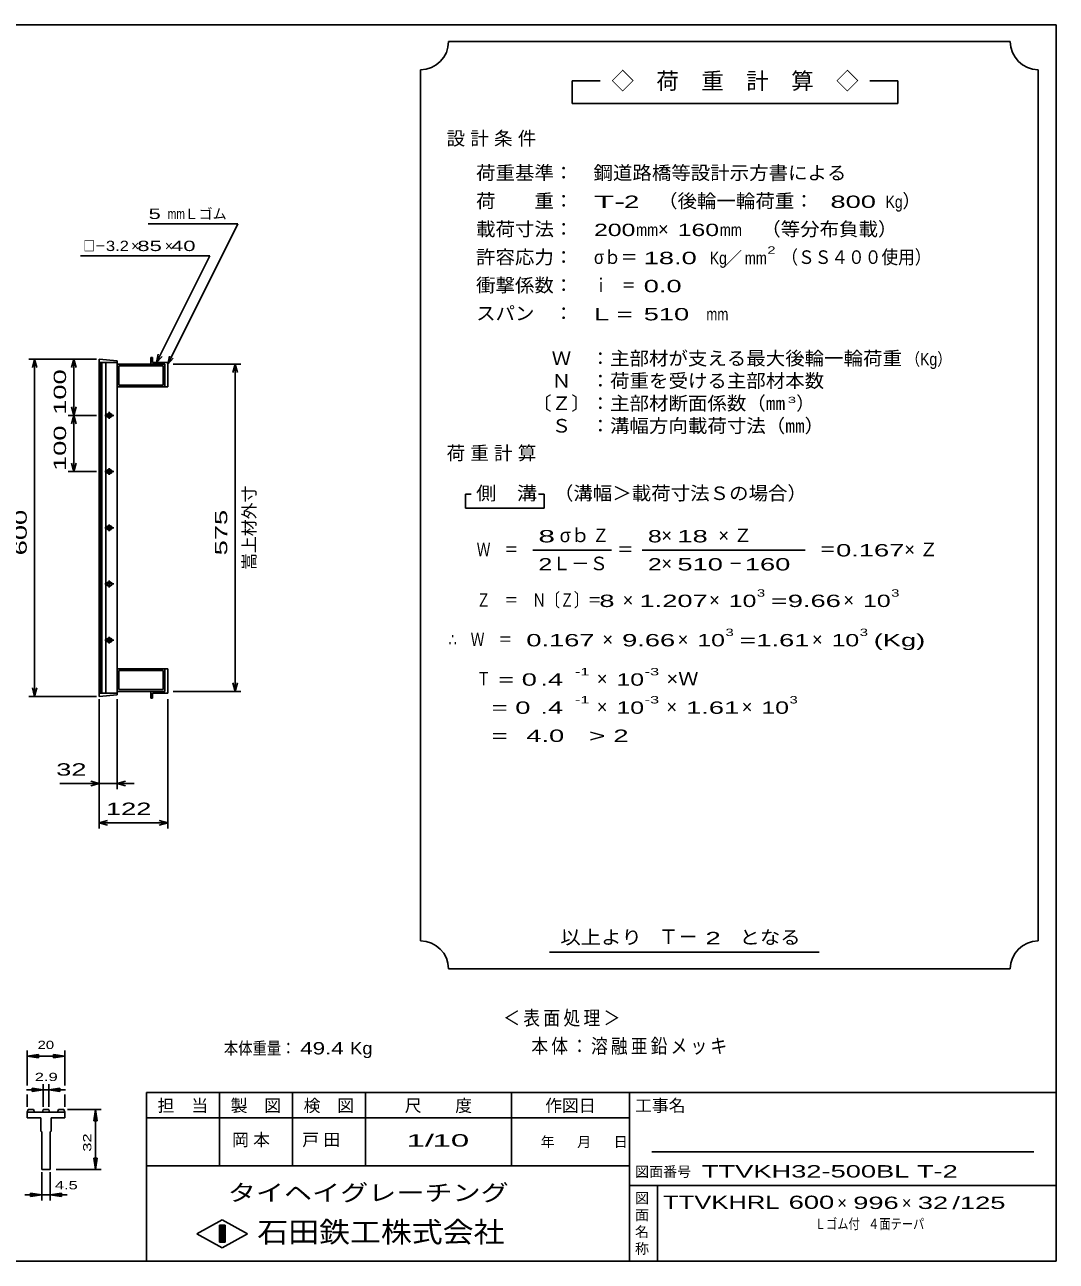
# Model space of a CAD drawing. Units: millimetres, scale not verified. Extents: x -1820 to 1731, y -1282 to 1054.
# Drawn here: x -106 to 1731, y -1146 to 1054 of the extents above; entities that cross this region are included whole.
import ezdxf
from ezdxf.enums import TextEntityAlignment as Align

# ---------------------------------------------------------------- set-up
doc = ezdxf.new("R2010")
doc.units = ezdxf.units.MM
doc.header["$LTSCALE"] = 10
for name, color, linetype, lineweight in [('0_2', 150, 'Continuous', 25), ('16', 3, 'Continuous', 25), ('22', 2, 'Continuous', 25), ('32', 4, 'Continuous', 25)]:
    doc.layers.add(name, color=color, linetype=linetype, lineweight=lineweight)
doc.styles.add('ベクトル', font='')
doc.styles.get('ベクトル').set_extended_font_data('ベクトル')

msp = doc.modelspace()

# ---------------------------------------------------------------- linework, layer by layer
at = {"layer": '0_2'}
for p, q in [((-1729, 1053.5), (1731, 1053.5)), ((1731, 1053.5), (1731, -1146.5)), ((1731, -846.5), (111, -846.5)), ((111, -846.5), (111, -1146.5)), ((241, -846.5), (241, -976.5)), ((371, -976.5), (371, -846.5)), ((501, -846.5), (501, -976.5)), ((761, -976.5), (761, -846.5)), ((971, -846.5), (971, -1146.5)), ((971, -891.5), (111, -891.5)), ((1691, -951.5), (1011, -951.5)), ((111, -976.5), (971, -976.5)), ((971, -1011.5), (1731, -1011.5)), ((1021, -1146.5), (1021, -1011.5)), ((201, -1097.5), (246, -1072.5)), ((246, -1072.5), (291, -1097.5)), ((246, -1122.5), (201, -1097.5)), ((241, -1082.5), (251, -1082.5)), ((241, -1112.5), (241, -1082.5)), ((241, -1082.5), (243, -1082.5)), ((243, -1082.5), (243, -1112.5)), ((245, -1112.5), (245, -1082.5)), ((245, -1082.5), (247, -1082.5)), ((291, -1097.5), (246, -1122.5)), ((247, -1082.5), (247, -1112.5)), ((249, -1112.5), (249, -1082.5)), ((249, -1082.5), (251, -1082.5)), ((251, -1082.5), (251, -1112.5)), ((251, -1082.5), (251, -1112.5)), ((251, -1112.5), (241, -1112.5)), ((243, -1112.5), (245, -1112.5)), ((247, -1112.5), (249, -1112.5)), ((1731, -1146.5), (-1729, -1146.5))]:
    msp.add_line(p, q, dxfattribs=at)
at = {"layer": '16'}
for p, q in [((59, 455.5), (27, 458.5)), ((27, 458.5), (27, 452.5)), ((27, 452.5), (59, 452.5)), ((27, 452.5), (27, -135.5)), ((59, 452.5), (27, 452.5)), ((28.5, 452.5), (28.5, -135.5)), ((31.5, -135.5), (31.5, 452.5)), ((39, 452.5), (39, -135.5)), ((59, 452.5), (59, 455.5)), ((59, -135.5), (59, 452.5)), ((59, 449.5), (144, 449.5)), ((59, 409.5), (59, 449.5)), ((62, 446.5), (141, 446.5)), ((62, 412.5), (62, 446.5)), ((122, 461.5), (119, 461.5)), ((119, 461.5), (119, 449.5)), ((119, 449.5), (144, 449.5)), ((122, 452.5), (122, 461.5)), ((149, 452.5), (122, 452.5)), ((141, 446.5), (141, 412.5)), ((144, 449.5), (144, 409.5)), ((144, 449.5), (144, 409.5)), ((149, 409.5), (149, 452.5)), ((144, 409.5), (59, 409.5)), ((141, 412.5), (62, 412.5)), ((144, 409.5), (149, 409.5)), ((37, 358.5), (53, 358.5)), ((47, 361.5), (43, 361.5)), ((43, 355.5), (47, 355.5)), ((45, 364.5), (45, 352.5)), ((45, 264.5), (45, 252.5)), ((37, 258.5), (53, 258.5)), ((47, 261.5), (43, 261.5)), ((43, 255.5), (47, 255.5)), ((37, 158.5), (53, 158.5)), ((47, 161.5), (43, 161.5)), ((43, 155.5), (47, 155.5)), ((45, 164.5), (45, 152.5)), ((37, 58.5), (53, 58.5)), ((47, 61.5), (43, 61.5)), ((43, 55.5), (47, 55.5)), ((45, 64.5), (45, 52.5)), ((37, -41.5), (53, -41.5)), ((47, -38.5), (43, -38.5)), ((45, -35.5), (45, -47.5)), ((43, -44.5), (47, -44.5)), ((144, -92.5), (59, -92.5)), ((59, -92.5), (59, -132.5)), ((141, -95.5), (62, -95.5)), ((62, -95.5), (62, -129.5)), ((141, -129.5), (141, -95.5)), ((144, -132.5), (144, -92.5)), ((144, -92.5), (149, -92.5)), ((144, -132.5), (144, -92.5)), ((149, -92.5), (149, -135.5)), ((62, -129.5), (141, -129.5)), ((27, -135.5), (59, -135.5)), ((27, -141.5), (27, -135.5)), ((27, -135.5), (59, -135.5)), ((59, -138.5), (27, -141.5)), ((59, -132.5), (144, -132.5)), ((59, -135.5), (59, -138.5)), ((119, -144.5), (119, -132.5)), ((119, -132.5), (144, -132.5)), ((122, -144.5), (119, -144.5)), ((149, -135.5), (122, -135.5)), ((122, -135.5), (122, -144.5))]:
    msp.add_line(p, q, dxfattribs=at)
for centre, radius, start, end in [((43, 358.5), 3, 90, 270), ((45, 358.5), 4, 46.6, 133.4), ((45, 358.5), 4, 226.6, 313.4), ((47, 358.5), 3, 270, 90), ((43, 258.5), 3, 90, 270), ((45, 258.5), 4, 46.6, 133.4), ((45, 258.5), 4, 226.6, 313.4), ((47, 258.5), 3, 270, 90), ((43, 158.5), 3, 90, 270), ((45, 158.5), 4, 46.6, 133.4), ((45, 158.5), 4, 226.6, 313.4), ((47, 158.5), 3, 270, 90), ((43, 58.5), 3, 90, 270), ((45, 58.5), 4, 46.6, 133.4), ((45, 58.5), 4, 226.6, 313.4), ((47, 58.5), 3, 270, 90), ((43, -41.5), 3, 90, 270), ((45, -41.5), 4, 46.6, 133.4), ((47, -41.5), 3, 270, 90), ((45, -41.5), 4, 226.6, 313.4)]:
    msp.add_arc(centre, radius, start, end, dxfattribs=at)
at = {"layer": '22', "color": 4}
for p, q in [((1649, 1023.5), (649, 1023.5)), ((599, 973.5), (599, -576.5)), ((1699, -576.5), (1699, 973.5)), ((919, 953.5), (869, 953.5)), ((869, 953.5), (869, 913.5)), ((1449, 953.5), (1399, 953.5)), ((1449, 913.5), (1449, 953.5)), ((869, 913.5), (1449, 913.5)), ((274, 699.5), (114, 699.5)), ((149, 449.5), (274, 699.5)), ((224, 642.5), (-6, 642.5)), ((129, 452.5), (224, 642.5)), ((129, 452.5), (132, 467.1)), ((129, 452.5), (139, 463.5)), ((149, 449.5), (152, 464.1)), ((22, 458.5), (-98, 458.5)), ((-88, 458.5), (-92, 443.5)), ((-84, 443.5), (-88, 458.5)), ((-88, 458.5), (-88, -141.5)), ((22, 458.5), (-28, 458.5)), ((-18, 458.5), (-22, 443.5)), ((-14, 443.5), (-18, 458.5)), ((-18, 458.5), (-18, 358.5)), ((149, 449.5), (159, 460.5)), ((159, 449.5), (279, 449.5)), ((269, 449.5), (265, 434.5)), ((273, 434.5), (269, 449.5)), ((269, 449.5), (269, -132.5)), ((-28, 358.5), (22, 358.5)), ((-18, 358.5), (-22, 373.5)), ((-18, 358.5), (-22, 343.5)), ((-14, 373.5), (-18, 358.5)), ((-14, 343.5), (-18, 358.5)), ((-18, 358.5), (-18, 258.5)), ((-18, 258.5), (-22, 273.5)), ((-14, 273.5), (-18, 258.5)), ((-28, 258.5), (22, 258.5)), ((689, 218.5), (679, 218.5)), ((679, 218.5), (679, 193.5)), ((819, 218.5), (809, 218.5)), ((819, 193.5), (819, 218.5)), ((679, 193.5), (819, 193.5)), ((799, 118.5), (939, 118.5)), ((994, 118.5), (1284, 118.5)), ((-88, -141.5), (-92, -126.5)), ((-84, -126.5), (-88, -141.5)), ((269, -132.5), (265, -117.5)), ((273, -117.5), (269, -132.5)), ((-98, -141.5), (22, -141.5)), ((27, -146.5), (27, -306.5)), ((27, -376.5), (27, -146.5)), ((59, -306.5), (59, -146.5)), ((149, -376.5), (149, -146.5)), ((279, -132.5), (159, -132.5)), ((27, -296.5), (-43, -296.5)), ((27, -296.5), (12, -292.5)), ((12, -300.5), (27, -296.5)), ((27, -296.5), (59, -296.5)), ((59, -296.5), (74, -292.5)), ((74, -300.5), (59, -296.5)), ((59, -296.5), (89, -296.5)), ((27, -366.5), (42, -362.5)), ((42, -370.5), (27, -366.5)), ((27, -366.5), (149, -366.5)), ((149, -366.5), (134, -362.5)), ((134, -370.5), (149, -366.5)), ((829, -596.5), (1309, -596.5)), ((649, -626.5), (1649, -626.5))]:
    msp.add_line(p, q, dxfattribs=at)
for centre, start, end in [((599, 1023.5), 270, 0), ((1699, 1023.5), 180, 270), ((599, -626.5), 0, 90), ((1699, -626.5), 90, 180)]:
    msp.add_arc(centre, 50, start, end, dxfattribs=at)
at = {"layer": '32'}
for p, q in [((-101, -833.5), (-101, -771.5)), ((-101, -781.5), (-81, -778.5)), ((-81, -784.5), (-101, -781.5)), ((-101, -781.5), (-34.33, -781.5)), ((-81, -784.5), (-81, -778.5)), ((-34.33, -781.5), (-54.33, -778.5)), ((-54.33, -784.5), (-54.33, -778.5)), ((-54.33, -784.5), (-34.33, -781.5)), ((-34.33, -833.5), (-34.33, -771.5)), ((-72.5, -871.5), (-72.5, -831.5)), ((-62.83, -831.5), (-62.83, -871.5)), ((-72.5, -841.5), (-102.5, -841.5)), ((-101, -871.5), (-101, -849.5)), ((-92.5, -838.5), (-92.5, -844.5)), ((-72.5, -841.5), (-92.5, -838.5)), ((-92.5, -844.5), (-72.5, -841.5)), ((-72.5, -841.5), (-62.83, -841.5)), ((-62.83, -841.5), (-42.83, -838.5)), ((-42.83, -844.5), (-62.83, -841.5)), ((-62.83, -841.5), (-32.83, -841.5)), ((-42.83, -838.5), (-42.83, -844.5)), ((-34.33, -871.5), (-34.33, -849.5)), ((-101, -881.5), (-99.33, -876.5)), ((-99.33, -876.5), (-89.67, -876.5)), ((-89.67, -876.5), (-88, -881.5)), ((-74.17, -881.5), (-72.5, -876.5)), ((-72.5, -876.5), (-62.83, -876.5)), ((-62.83, -876.5), (-61.17, -881.5)), ((-47.33, -881.5), (-45.67, -876.5)), ((-45.67, -876.5), (-36, -876.5)), ((-36, -876.5), (-34.33, -881.5)), ((-29.33, -876.5), (30.67, -876.5)), ((17.67, -896.5), (20.67, -876.5)), ((23.67, -896.5), (20.67, -876.5)), ((20.67, -983.17), (20.67, -876.5)), ((-101, -881.5), (-101, -891.5)), ((-34.33, -881.5), (-101, -881.5)), ((-101, -891.5), (-76.83, -891.5)), ((-76.83, -891.5), (-76.83, -914.83)), ((-58.5, -914.83), (-58.5, -891.5)), ((-58.5, -891.5), (-34.33, -891.5)), ((-34.33, -891.5), (-34.33, -881.5)), ((17.67, -896.5), (23.67, -896.5)), ((-76.83, -914.83), (-75.17, -916.5)), ((-75.17, -916.5), (-75.17, -983.17)), ((-60.17, -916.5), (-58.5, -914.83)), ((-60.17, -983.17), (-60.17, -916.5)), ((20.67, -983.17), (17.67, -963.17)), ((17.67, -963.17), (23.67, -963.17)), ((23.67, -963.17), (20.67, -983.17)), ((-75.17, -983.17), (-60.17, -983.17)), ((-75.17, -1038.17), (-75.17, -988.17)), ((-60.17, -1038.17), (-60.17, -988.17)), ((-49.33, -983.17), (30.67, -983.17)), ((-105.17, -1028.17), (-75.17, -1028.17)), ((-75.17, -1028.17), (-95.17, -1025.17)), ((-95.17, -1031.17), (-95.17, -1025.17)), ((-95.17, -1031.17), (-75.17, -1028.17)), ((-75.17, -1028.17), (-60.17, -1028.17)), ((-60.17, -1028.17), (-40.17, -1025.17)), ((-40.17, -1031.17), (-60.17, -1028.17)), ((-60.17, -1028.17), (-30.17, -1028.17)), ((-40.17, -1031.17), (-40.17, -1025.17))]:
    msp.add_line(p, q, dxfattribs=at)

# ---------------------------------------------------------------- texts
at = {"layer": '0_2', "style": 'ベクトル'}
for s, height, p in [('担\u3000当', 21.99, (131, -869.5)), ('製\u3000図', 21.99, (261, -869.5)), ('検\u3000図', 21.99, (391, -869.5)), ('尺\u3000\u3000度', 21.99, (571, -869.5)), ('作図日', 21.99, (821, -869.5)), ('工事名', 21.99, (981, -869.5)), ('年', 18.33, (813, -934)), ('月', 18.33, (878, -934)), ('日', 18.33, (943, -934)), ('図面番号', 18.33, (981, -987)), ('図', 18.33, (981, -1034)), ('面', 18.33, (981, -1064)), ('名', 18.33, (981, -1094)), ('称', 18.33, (981, -1124))]:
    msp.add_text(s, height=height, dxfattribs=at).set_placement(p, align=Align.MIDDLE_LEFT)
at = {"layer": '0_2', "color": 222, "style": 'ベクトル'}
for s, height, width, p in [('タイヘイグレーチング', 29.33, 1.25, (256, -1024.5)), ('石田鉄工株式会社', 36.66, 1.1, (308.5, -1094.5))]:
    msp.add_text(s, height=height, dxfattribs=dict(at, width=width)).set_placement(p, align=Align.MIDDLE_LEFT)
at = {"layer": '22', "style": 'ベクトル'}
for s, height, p in [('◇\u3000荷\u3000重\u3000計\u3000算\u3000◇', 29.33, (939, 953.5)), ('）', 24.19, (1457, 740)), ('Ｌゴム', 18.33, (179, 717)), ('×', 24.19, (1022, 690)), ('×', 18.33, (84, 660)), ('×', 18.33, (144, 660)), ('／', 21.99, (1141.5, 638.5)), ('）', 24.19, (1268, 380)), ('σｂ', 24.19, (847, 145)), ('×', 24.19, (1028, 145)), ('Ｌ－Ｓ', 24.19, (834, 95)), ('×', 24.19, (1028, 95)), ('×', 24.19, (959, 30)), ('×', 24.19, (1113, 30)), ('×', 24.19, (1352, 30)), ('×', 24.19, (923, -40)), ('×', 24.19, (1057, -40)), ('×', 24.19, (1296, -40)), ('×', 24.19, (913, -110)), ('×', 24.19, (913, -160)), ('×', 24.19, (1037, -160)), ('×', 24.19, (1171, -160)), ('Ｔ－', 25.66, (1023, -569)), ('×', 21.99, (1341, -1042.5)), ('×', 21.99, (1456, -1042.5))]:
    msp.add_text(s, height=height, dxfattribs=at).set_placement(p, align=Align.MIDDLE_LEFT)
for s, height, width, p in [('荷重基準：\u3000', 24.19, 1.05, (698, 790)), ('鋼道路橋等設計示方書による', 24.19, 1.05, (907, 790)), ('荷\u3000\u3000重：\u3000', 24.19, 1.05, (698, 740)), ('T-', 21.99, 2, (908, 738.5)), (' 2 ', 21.99, 1.65, (948, 738.5)), ('（後輪一輪荷重：', 24.19, 1.05, (1022, 740)), ('  800', 21.99, 1.65, (1302, 738.5)), ('Kg', 21.99, 0.85, (1427, 738.5)), (' 5 ', 18.33, 1.6, (104, 717)), ('mm', 18.33, 0.75, (149, 717)), ('載荷寸法：\u3000', 24.19, 1.05, (698, 690)), ('\u3000（等分布負載）', 24.19, 1.05, (1171, 690)), ('200', 21.99, 1.5, (908, 688.5)), ('mm', 21.99, 0.8, (983, 688.5)), ('160', 21.99, 1.5, (1057, 688.5)), ('mm', 21.99, 0.8, (1132, 688.5)), ('□－', 18.33, 0.8, (-1, 660)), ('3.2', 18.33, 1.2, (39, 660)), (' 85 ', 18.33, 1.6, (84, 660)), (' 40 ', 18.33, 1.6, (144, 660)), ('許容応力：\u3000', 24.19, 1.05, (698, 640)), ('σｂ＝', 24.19, 0.9, (908, 640)), (' 18.0', 21.99, 1.65, (983, 638.5)), ('Kg', 21.99, 0.85, (1114, 638.5)), ('mm', 21.99, 0.8, (1176.5, 638.5)), ('2', 13.2, 1.5, (1216.5, 652.5)), ('（ＳＳ４００使用）', 24.19, 0.9, (1241.5, 640)), ('衝撃係数：\u3000', 24.19, 1.05, (698, 590)), ('ｉ\u3000＝', 24.19, 0.75, (908, 590)), (' 0.0', 21.99, 1.65, (983, 588.5)), ('スパン\u3000：\u3000', 24.19, 1.05, (698, 540)), ('L =', 21.99, 1.65, (908, 538.5)), (' 510 ', 21.99, 1.65, (983, 538.5)), ('mm', 21.99, 0.8, (1108, 538.5)), ('\u3000Ｗ\u3000：主部材が支える最大後輪一輪荷重', 24.19, 1.05, (798, 460)), ('（Kg）', 21.99, 0.85, (1463, 458.5)), ('\u3000Ｎ\u3000：荷重を受ける主部材本数', 24.19, 1.05, (798, 420)), ('〔Ｚ〕：主部材断面係数（㎜', 24.19, 1.05, (798, 380)), ('3', 11, 1.8, (1253, 386)), ('\u3000Ｓ\u3000：溝幅方向載荷寸法（㎜）', 24.19, 1.05, (798, 340)), ('側\u3000溝', 24.19, 1.1, (698, 220)), ('\u3000（溝幅＞載荷寸法Ｓの場合）', 24.19, 1.05, (802, 220)), ('8', 21.99, 1.8, (809, 143.5)), ('Ｚ', 24.19, 0.9, (905, 145)), ('8', 21.99, 1.5, (1004, 143.5)), (' 18 ', 21.99, 1.65, (1043, 143.5)), ('Ｗ\u3000＝', 24.19, 0.75, (699, 120)), ('＝', 24.19, 0.9, (949, 120)), ('＝', 24.19, 0.9, (1309, 120)), ('0.167', 21.99, 1.65, (1339, 118.5)), ('2', 21.99, 1.5, (809, 93.5)), ('2', 21.99, 1.5, (1004, 93.5)), (' 510 ', 21.99, 1.65, (1043, 93.5)), ('－', 24.19, 0.75, (1148, 95)), (' 160 ', 21.99, 1.65, (1163, 93.5)), ('Ｚ\u3000＝\u3000Ｎ〔Ｚ〕＝', 24.19, 0.75, (699, 30)), ('3', 13.2, 1.5, (1198, 42.5)), ('3', 13.2, 1.5, (1437, 42.5)), (' 8 ', 21.99, 1.65, (904, 28.5)), ('1.207', 21.99, 1.65, (989, 28.5)), ('10', 21.99, 1.5, (1148, 28.5)), ('=', 21.99, 1.7, (1223, 28.5)), ('9.66', 21.99, 1.65, (1253, 28.5)), ('10', 21.99, 1.5, (1387, 28.5)), ('3', 13.2, 1.5, (1142, -27.5)), ('3', 13.2, 1.5, (1381, -27.5)), ('∴\u3000Ｗ\u3000＝', 24.19, 0.75, (649, -40)), (' 0.167', 21.99, 1.65, (774, -41.5)), ('9.66', 21.99, 1.65, (958, -41.5)), ('10', 21.99, 1.5, (1092, -41.5)), ('=', 21.99, 1.7, (1167, -41.5)), ('1.61', 21.99, 1.65, (1197, -41.5)), ('10', 21.99, 1.5, (1331, -41.5)), ('(Kg)', 21.99, 1.65, (1406, -41.5)), ('Ｔ', 24.19, 0.75, (699, -110)), (' = 0', 21.99, 1.65, (724, -111.5)), (' .4 ', 21.99, 1.65, (799, -111.5)), ('-1', 13.2, 1.65, (874, -97.5)), ('10', 21.99, 1.5, (948, -111.5)), ('-3', 13.2, 1.65, (998, -97.5)), ('×Ｗ', 24.19, 1.1, (1037, -110)), ('  = 0', 21.99, 1.65, (699, -161.5)), (' .4 ', 21.99, 1.65, (799, -161.5)), ('-1', 13.2, 1.65, (874, -147.5)), ('10', 21.99, 1.5, (948, -161.5)), ('-3', 13.2, 1.65, (998, -147.5)), ('1.61', 21.99, 1.65, (1072, -161.5)), ('10', 21.99, 1.5, (1206, -161.5)), ('3', 13.2, 1.5, (1256, -147.5)), ('  =', 21.99, 1.65, (699, -211.5)), (' 4.0', 21.99, 1.65, (774, -211.5)), ('>', 21.99, 1.7, (899, -211.5)), (' 2 ', 21.99, 1.65, (929, -211.5)), (' 32 ', 21.99, 1.65, (-63, -271.5)), (' 122 ', 21.99, 1.65, (25.5, -341.5)), ('以上より\u3000', 24.19, 1.1, (848, -570)), (' 2 ', 21.99, 1.65, (1093, -571.5)), ('となる', 24.19, 1.1, (1167, -570)), ('本体重量：', 21.99, 0.85, (249, -767.5)), (' 49.4', 21.99, 1.35, (374, -767.5)), ('Kg', 21.99, 1.1, (474, -767.5)), ('1/', 21.99, 2, (574, -931.5)), (' 10 ', 21.99, 2, (604, -931.5)), ('TTVKH32-500BL T-2                       ', 21.99, 1.65, (1100, -986.5)), ('TTVKHRL', 23.46, 1.45, (1031, -1041.5)), (' 600 ', 23.46, 1.55, (1241, -1041.5)), (' 996 ', 21.99, 1.65, (1356, -1042.5)), (' 32 ', 21.99, 1.65, (1471, -1042.5)), ('/', 21.99, 1.65, (1546, -1042.5)), (' 125 ', 21.99, 1.65, (1546, -1042.5)), ('Ｌゴム付', 18.33, 0.8, (1301, -1080)), ('４面テーパ', 18.33, 0.8, (1396, -1080))]:
    msp.add_text(s, height=height, dxfattribs=dict(at, width=width)).set_placement(p, align=Align.MIDDLE_LEFT)
at = {"layer": '22', "style": 'ベクトル', "width": 1.65}
for s, p in [(' 100 ', (-43, 346)), (' 100 ', (-43, 246)), (' 600 ', (-113, 96)), (' 575 ', (244, 96))]:
    msp.add_text(s, height=21.99, rotation=90, dxfattribs=at).set_placement(p, align=Align.MIDDLE_LEFT)
at = {"layer": '22', "style": 'ベクトル'}
msp.add_text('嵩上材外寸', height=21.99, rotation=90, dxfattribs=at).set_placement((294, 83.5), align=Align.MIDDLE_LEFT)
at = {"layer": '22', "attachment_point": 4, "style": 'ベクトル'}
for s, insert, char_height in [('\\T1.28;設計条件', (645.5, 850), 24.19), ('\\T1.28;荷重計算', (645.5, 290), 24.19), ('\\T1.42;×Ｚ', (1129.5, 145), 24.19), ('\\T1.42;×Ｚ', (1460.5, 120), 24.19), ('\\T1.2;\\W0.85;＜表面処理＞', (746.5, -715), 25.66), ('\\T1.19;\\W0.85;本体：溶融亜鉛メッキ', (796.5, -765), 25.66), ('\\T1.25;岡本\u3000', (263.5, -931.5), 21.99), ('\\T1.25;戸田\u3000', (388.5, -931.5), 21.99)]:
    msp.add_mtext(s, dxfattribs=dict(at, insert=insert, char_height=char_height))
at = {"layer": '32', "color": 2, "style": 'ベクトル'}
for s, width, p in [('20', 1.35, (-82.67, -761.5)), ('2.9', 1.5, (-87.67, -818.5)), (' 4.5 ', 1.5, (-60.17, -1011.17))]:
    msp.add_text(s, height=14.66, dxfattribs=dict(at, width=width)).set_placement(p, align=Align.MIDDLE_LEFT)
at = {"layer": '32', "color": 2, "style": 'ベクトル', "width": 1.5}
msp.add_text(' 32 ', height=14.66, rotation=90, dxfattribs=at).set_placement((5.67, -959.83), align=Align.MIDDLE_LEFT)

doc.saveas('drawing.dxf')
